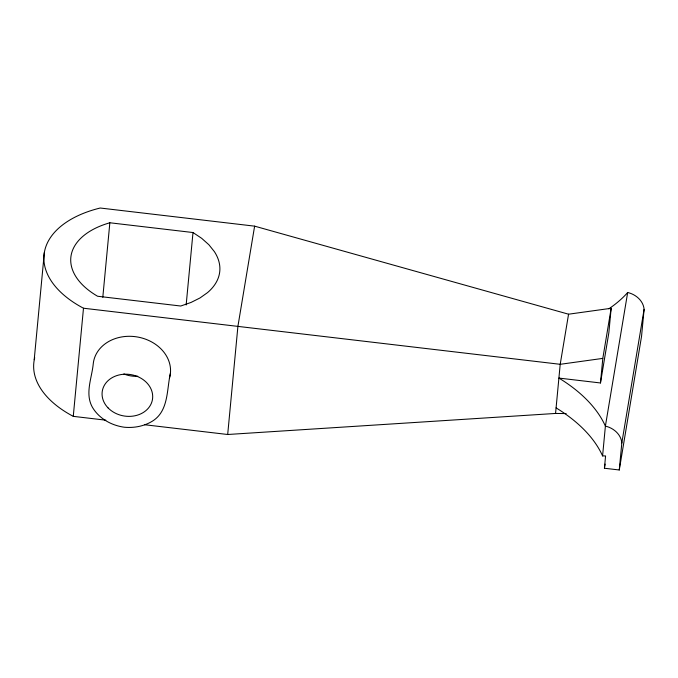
<?xml version="1.0" encoding="UTF-8"?>
<svg xmlns="http://www.w3.org/2000/svg" width="678" height="678" viewBox="0 0 678 678"><rect width="100%" height="100%" fill="white"/><g stroke="black" fill="none" stroke-linecap="round" stroke-linejoin="round"><path stroke-width="1.02" d="M44.333 252.538L34.112 360.671A108.073 61.062 5.4 0 0 73.266 416.351L105.836 420.182M73.266 416.351L83.487 308.219A108.073 61.062 5.4 0 1 100.2 208.019L254.623 226.155L568.562 314.202L611.158 308.287L608.836 332.864L600.479 382.968L558.909 378.078A170.051 96.073 5.4 0 1 605.395 426.115C613.42 427.92 621.107 434.361 621.819 442.954L619.268 469.981L604.42 468.244L605.581 455.955L602.581 455.913A170.051 96.073 5.4 0 0 556.087 407.885M102.802 297.311L109.853 222.774L193.001 232.537L201.697 238.334L208.866 244.724L214.341 251.563A82.275 46.485 5.4 0 1 207.493 292.642L199.985 297.964L191.001 302.456L180.746 306.024L97.598 296.252A82.275 46.485 5.4 0 1 109.853 222.774M186.153 304.981L193.001 232.537M144.702 424.742L227.689 434.496L237.91 326.364L254.623 226.155M227.689 434.496L555.562 413.444L560.206 364.306L568.562 314.202M600.479 382.968L602.801 358.391L611.158 308.287M602.581 455.913L605.395 426.115L627.675 292.506C635.701 294.311 643.388 300.761 644.1 309.346L641.541 336.381L619.268 469.981M170.441 373.103C166.652 389.452 168.814 410.851 152.542 421.08C144.1 426.267 134.159 428.123 124.362 427.233C111.506 425.479 99.174 418.665 92.437 407.334C84.733 393.723 91.801 378.265 93.225 364.027A38.892 32.061 9.5 0 1 137.998 337.093A38.892 32.061 9.5 0 1 169.432 378.248M604.42 468.244L605.115 464.066M621.819 442.954L644.1 309.346M602.801 358.391L560.206 364.306L83.487 308.219M555.562 413.444L566.147 413.58M627.675 292.506A169.22 95.606 5.4 0 1 608.827 308.812M34.29 359.687A108.073 61.062 5.4 0 1 34.731 357.73M137.761 376.231A25.433 20.967 9.5 0 1 123.871 373.942M108.133 407.961A25.433 20.967 9.5 0 0 151.253 403.554A25.433 20.967 9.5 0 0 122.752 374.341A25.433 20.967 9.5 0 0 108.133 407.961"/></g></svg>
